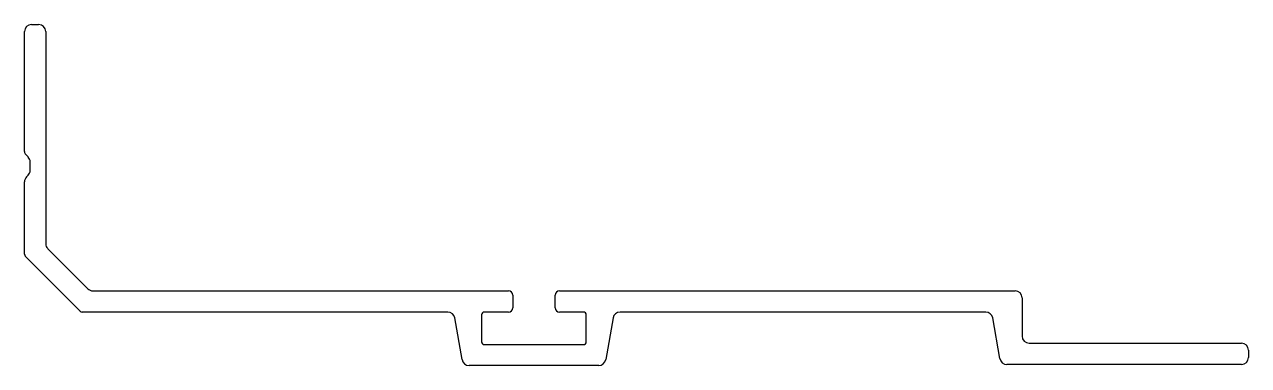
# Model space of a CAD drawing. Extents: x 736.6 to 823.1, y 501 to 525.1.
import ezdxf

# ---------------------------------------------------------------- set-up
doc = ezdxf.new("R2010")
doc.units = 0
doc.layers.add('PART', color=7, linetype='CONTINUOUS')

msp = doc.modelspace()

# ---------------------------------------------------------------- linework, layer by layer
at = {"layer": 'PART', "color": 7, "linetype": 'CONTINUOUS'}
for p, q in [((737.053, 525.084), (737.553, 525.084)), ((736.553, 516.109), (736.553, 524.584)), ((738.053, 524.584), (738.053, 509.613)), ((736.807, 515.731), (736.641, 515.897)), ((736.953, 514.792), (736.953, 515.377)), ((736.553, 508.867), (736.553, 513.977)), ((736.7, 514.331), (736.807, 514.438)), ((740.495, 504.843), (736.612, 508.726)), ((738.2, 509.259), (741.028, 506.431)), ((741.382, 506.284), (770.753, 506.284)), ((774.353, 506.284), (806.553, 506.284)), ((771.053, 505.984), (771.053, 505.084)), ((774.053, 505.084), (774.053, 505.984)), ((807.053, 505.784), (807.053, 503.084)), ((766.468, 504.784), (740.636, 504.784)), ((767.48, 501.425), (766.961, 504.371)), ((768.853, 504.584), (768.853, 502.684)), ((770.753, 504.784), (769.053, 504.784)), ((776.053, 504.784), (774.353, 504.784)), ((776.253, 502.684), (776.253, 504.584)), ((778.146, 504.371), (777.626, 501.425)), ((804.481, 504.784), (778.638, 504.784)), ((805.48, 501.498), (804.974, 504.371)), ((807.553, 502.584), (822.553, 502.584)), ((769.053, 502.484), (776.053, 502.484)), ((823.053, 502.084), (823.053, 501.584)), ((777.134, 501.012), (767.973, 501.012)), ((822.553, 501.084), (805.973, 501.084))]:
    msp.add_line(p, q, dxfattribs=at)
for centre, radius, start, end in [((737.053, 524.584), 0.5, 90, 180), ((737.553, 524.584), 0.5, 0, 90), ((736.853, 516.109), 0.3, 180, 225), ((736.453, 515.377), 0.5, 360, 45), ((736.453, 514.792), 0.5, 315, 360), ((737.053, 513.977), 0.5, 135, 180), ((738.553, 509.613), 0.5, 180, 225), ((736.753, 508.867), 0.2, 180, 225), ((741.382, 506.784), 0.5, 225, 270), ((770.753, 505.984), 0.3, 0, 90), ((774.353, 505.984), 0.3, 90, 180), ((806.553, 505.784), 0.5, 0, 90), ((740.636, 504.984), 0.2, 225, 270), ((766.468, 504.284), 0.5, 10, 90), ((769.053, 504.584), 0.2, 90, 180), ((770.753, 505.084), 0.3, 270, 360), ((774.353, 505.084), 0.3, 180, 270), ((776.053, 504.584), 0.2, 0, 90), ((778.638, 504.284), 0.5, 90, 170), ((804.481, 504.284), 0.5, 10, 90), ((769.053, 502.684), 0.2, 180, 270), ((776.053, 502.684), 0.2, 270, 0), ((807.553, 503.084), 0.5, 180, 270), ((822.553, 502.084), 0.5, 0, 90), ((767.973, 501.512), 0.5, 190, 270), ((777.134, 501.512), 0.5, 270, 350), ((805.973, 501.584), 0.5, 190, 270), ((822.553, 501.584), 0.5, 270, 0)]:
    msp.add_arc(centre, radius, start, end, dxfattribs=at)

doc.saveas('drawing.dxf')
